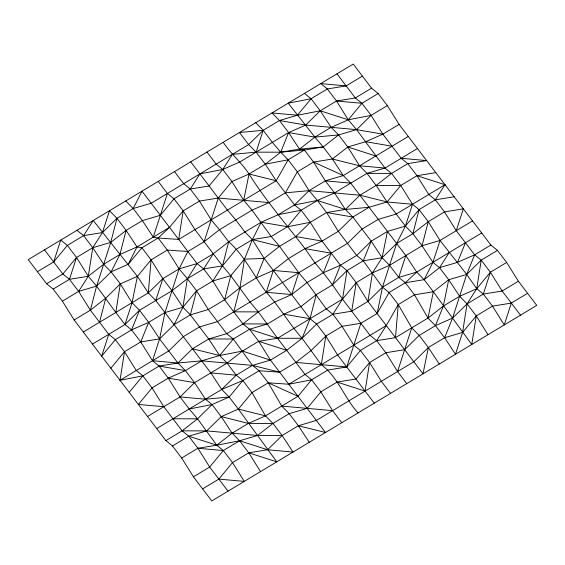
<?xml version="1.0" encoding="UTF-8"?>
<svg xmlns="http://www.w3.org/2000/svg" width="565" height="565" viewBox="0 0 565 565"><rect width="100%" height="100%" fill="white"/><g stroke="black" fill="none" stroke-linecap="round" stroke-linejoin="round"><path stroke-width="0.85" d="M76.995 230.287L83.592 235.633L92.766 247.703L103.663 264.251L111.121 271.836L120.296 283.898L132.055 302.685L139.513 310.27L148.687 322.34L159.584 338.887L177.933 363.02L185.391 370.605L194.565 382.667L205.462 399.215L212.059 404.561L221.24 416.631L232.13 433.178L239.588 440.764L248.762 452.826L276.772 461.838L238.345 409.088L229.171 397.026L221.713 389.44L210.816 372.893L155.756 300.495L148.305 292.91L151.074 259.858L141.9 247.795L137.02 246.933L119.914 254.469L103.663 264.251L88.274 276.271L78.627 291.392L62.376 301.173L53.202 289.103L46.605 283.757L28.25 259.625L353.224 64.05L371.579 88.182L378.176 93.522L387.35 105.591L399.109 124.378L490.872 245.041L497.461 250.387L506.643 262.45L518.395 281.243L536.75 305.375L211.776 500.95L193.421 476.818L181.669 458.031L172.487 445.969L165.891 440.622L74.128 319.96L62.376 301.173M181.669 458.031L197.912 448.25L216.741 445.199L232.13 433.178L248.381 423.397L265.494 415.861L297.988 396.298L311.654 379.8L327.905 370.019L346.733 366.968L360.399 350.462L376.65 340.688L395.479 337.63L398.254 304.577L389.073 292.515L382.477 287.168L363.267 260.797L356.67 255.451L338.322 231.318L326.563 212.532L317.389 200.462L309.069 190.638L297.31 171.852L288.136 159.782L280.678 152.197L272.365 142.373L263.191 130.303L255.733 122.718M202.602 488.887L218.846 479.106L244.271 481.394L232.519 462.608L223.337 450.538L216.741 445.199L197.531 418.82L189.219 408.996L180.037 396.934L168.285 378.14L159.104 366.078L152.508 360.731L140.756 341.945L131.574 329.875L124.978 324.536L115.804 312.466L120.296 283.898L137.408 276.363L151.074 259.858L167.325 250.083L187.87 251.503L204.12 241.728L219.51 229.708L252.004 210.152L269.117 202.609L285.367 192.835L309.069 190.638L359.919 195.215L387.067 201.98L412.492 204.269L419.089 209.615L428.263 221.678L440.022 240.464L466.69 274.428L476.726 288.729L483.322 294.075L492.496 306.145L504.255 324.932L511.325 303.087L527.576 293.306M481.691 232.978L416.695 272.09L405.324 282.733L389.073 292.515L377.13 313.497L360.88 323.272L342.051 326.33L325.8 336.111L311.273 350.371L295.883 362.391L279.633 372.166L252.491 365.4L201.641 360.823L177.933 363.02L159.104 366.078L142.86 375.852L120.013 380.287L124.505 351.72L115.331 339.657L108.734 334.311L90.379 310.178L78.627 291.392L69.446 279.322L62.849 273.983L44.501 249.85M125.741 200.956L133.199 208.541L142.373 220.604L153.27 237.152L158.151 238.013L178.695 239.44L183.187 210.872L174.013 198.809L167.417 193.463L158.242 181.393M358.012 412.944C344.41 397.901 337.87 376.996 321.308 364.679L325.8 336.111L316.626 324.042L310.03 318.702L264.145 258.367L252.393 239.581L244.935 231.996L235.76 219.926L227.441 210.102L190.737 161.837M520.499 315.15L502.151 291.017L490.392 272.231L481.218 260.168L474.621 254.822L456.266 230.69L463.342 208.845L444.514 211.903L428.263 221.678L412.874 233.698L396.623 243.48L382.095 257.739L363.267 260.797L347.016 270.571L342.524 299.139L332.877 314.267L316.626 324.042L302.098 338.301L286.709 350.321L270.458 360.103L252.491 365.4L236.241 375.181L221.713 389.44L156.717 428.553M206.988 152.056L216.162 164.125L222.758 169.472L231.933 181.535L243.692 200.321L252.004 210.152L271.221 236.523L279.534 246.347L298.751 272.718L307.063 282.549L326.28 308.921L332.877 314.267L351.705 311.209L356.197 282.641L347.016 270.571L340.42 265.232L322.071 241.1L310.312 222.306L301.138 210.244L294.542 204.897L276.186 180.765L265.289 164.217L256.115 152.155L248.656 144.569L239.482 132.5L263.191 130.303L279.435 120.529L297.409 115.232L320.249 110.797L336.5 101.015L355.329 97.957L371.579 88.182M511.325 303.087L492.496 306.145L476.246 315.92L462.58 332.425L444.613 337.722L428.362 347.496L423.008 373.825L367.949 301.428L372.441 272.86L382.095 257.739L387.449 231.41L405.416 226.113L419.089 209.615L435.333 199.833L454.161 196.775M332.877 314.267L342.051 326.33L353.803 345.116L360.399 350.462L369.581 362.532L365.089 391.1L337.079 382.088L320.835 391.87L307.162 408.368L289.195 413.665L272.944 423.446L257.555 435.467L239.588 440.764L216.741 445.199L188.738 436.187L182.142 430.841L163.793 406.708L152.034 387.922L142.86 375.852L136.264 370.513L124.505 351.72L140.756 341.945L159.584 338.887L174.112 324.628L190.363 314.846L208.33 309.549L224.58 299.768L239.97 287.755L256.213 277.973L273.326 270.43L288.715 258.417L304.959 248.635L322.071 241.1L338.322 231.318L352.85 217.059L369.093 207.277L387.067 201.98L400.733 185.482L416.984 175.701L435.813 172.643M497.461 250.387L481.218 260.168L476.726 288.729L467.071 303.857L452.544 318.116L435.431 325.652L419.188 335.433L404.653 349.693L385.824 352.751L369.581 362.532L355.908 379.03L337.079 382.088M304.478 93.387L311.075 98.727L320.249 110.797L331.147 127.344L338.605 134.929L347.779 146.992L359.538 165.785L366.989 173.37L376.17 185.433L387.067 201.98L405.416 226.113L412.874 233.698L422.048 245.768L432.945 262.315L439.542 267.655L448.716 279.724L459.613 296.272L467.071 303.857L476.246 315.92L471.754 344.488L433.327 291.745L424.153 279.675L416.695 272.09L405.804 255.542L350.745 183.145L343.287 175.56L332.389 159.012L323.215 146.949L314.896 137.118L288.228 103.162L311.075 98.727L327.326 88.952L346.154 85.894L362.398 76.113M37.424 271.694L53.675 261.913L67.341 245.415L83.592 235.633L93.246 220.512L137.408 276.363L132.055 302.685L124.978 324.536L92.483 344.092M243.692 200.321L249.045 173.999L265.289 164.217L280.678 152.197L299.507 149.139L323.215 146.949L338.605 134.929L356.572 129.632L382.858 134.159L399.109 124.378M377.13 313.497L382.477 287.168L396.623 243.48L405.416 226.113L412.492 204.269L400.733 185.482L391.559 173.413L384.963 168.066L356.572 129.632L348.259 119.801L336.5 101.015L327.326 88.952L320.729 83.606L346.154 85.894M395.479 337.63L427.98 318.067L433.327 291.745L448.716 279.724L466.69 274.428L481.218 260.168M448.716 279.724L443.37 306.046L435.431 325.652L444.613 337.722L455.503 354.269L462.58 332.425L467.071 303.857L483.322 294.075L502.151 291.017L518.395 281.243M74.128 319.96L90.379 310.178L96.594 286.095L110.74 242.406L116.948 218.316L133.199 208.541L151.166 203.238L248.656 144.569L263.191 130.303L256.115 152.155L232.413 154.344L222.758 169.472L209.092 185.97L190.264 189.028L174.013 198.809L160.347 215.307L142.373 220.604L126.129 230.386L110.74 242.406L92.766 247.703L76.522 257.478L62.849 273.983L46.605 283.757M99.553 322.248L105.768 298.158L120.296 283.898M115.804 312.466L96.594 286.095L88.274 276.271L92.766 247.703L102.42 232.575L109.497 210.731L116.948 218.316L126.129 230.386L119.914 254.469L111.121 271.836L96.594 286.095L78.627 291.392M193.421 476.818L209.672 467.043L223.337 450.538L239.588 440.764L267.591 449.768L293.016 452.057L282.126 435.509L272.944 423.446L265.494 415.861L252.011 392.59L242.837 380.52L236.241 375.181L227.066 363.111L219.608 355.526L208.711 338.979L190.363 314.846L196.571 290.763L212.821 280.982L230.788 275.685L244.461 259.187L252.393 239.581L261.185 222.215L278.291 214.679L294.542 204.897L309.069 190.638L325.32 180.857L343.287 175.56L408.283 136.447M369.093 207.277L345.392 209.474L326.563 212.532L310.312 222.306L287.472 226.742L261.185 222.215L228.684 241.771L222.476 265.861L212.821 280.982L224.58 299.768L242.929 323.9L249.525 329.247L258.699 341.317L270.458 360.103L325.518 432.5L298.369 425.735L289.195 413.665L281.737 406.08L268.262 382.809L259.088 370.746L252.491 365.4L233.274 339.028L226.678 333.682L208.33 309.549L196.571 290.763L187.396 278.693L179.077 268.869L167.325 250.083L158.151 238.013L141.9 247.795L128.227 264.293L111.121 271.836M224.58 299.768L230.788 275.685L222.476 265.861L194.946 229.658L183.187 210.872L199.438 201.091L218.267 198.032L269.117 202.609M321.308 364.679L302.098 338.301L310.03 318.702L316.245 294.612L332.488 284.831L347.016 270.571M412.874 233.698L419.089 209.615M147.543 416.49L180.037 396.934L194.565 382.667L227.066 363.111L242.456 351.091L258.699 341.317L277.528 338.258L342.524 299.139L356.197 282.641L372.441 272.86L389.553 265.324L422.048 245.768L428.263 221.678M53.675 261.913L60.745 240.069L67.341 245.415L76.522 257.478L88.274 276.271L69.446 279.322L53.202 289.103M69.446 279.322L76.522 257.478M108.734 334.311L101.658 356.155L115.331 339.657L131.574 329.875L148.687 322.34L164.938 312.558L182.905 307.261L196.571 290.763M153.27 237.152L167.417 193.463M155.756 300.495L162.833 278.651L179.077 268.869L197.051 263.572L213.295 253.791L228.684 241.771C244.758 255.818 253.53 275.543 266.249 292.282C279.569 306.562 289.103 323.787 302.098 338.301L277.528 338.258L249.525 329.247L233.274 339.028L219.608 355.526L201.641 360.823L185.391 370.605L168.285 378.14L152.034 387.922L138.369 404.42L163.793 406.708M204.12 241.728L218.267 198.032L231.933 181.535L249.045 173.999L276.186 180.765L288.136 159.782L304.387 150.008L323.215 146.949M360.88 323.272L346.733 366.968L295.883 362.391M351.705 311.209L367.949 301.428L382.477 287.168L398.728 277.387L405.804 255.542M406.758 383.607L397.583 371.537L411.73 327.848L398.254 304.577L414.498 294.803L433.327 291.745M472.517 220.908L440.022 240.464L432.945 262.315L424.153 279.675L405.324 282.733L398.728 277.387L389.553 265.324L382.095 257.739L371.198 241.191L352.85 217.059L345.392 209.474L334.494 192.926L325.32 180.857L313.561 162.07L304.387 150.008L299.507 149.139L288.616 132.591L279.435 120.529L271.984 112.944L297.409 115.232L311.075 98.727M483.322 294.075L490.392 272.231L506.643 262.45M131.574 329.875L139.513 310.27L172.007 290.714L187.396 278.693L203.647 268.919L222.476 265.861L236.142 249.356L252.393 239.581L271.221 236.523L287.472 226.742L301.138 210.244L317.389 200.462L334.494 192.926L366.989 173.37L384.963 168.066L417.457 148.51M140.756 341.945L148.687 322.34M256.115 152.155L280.678 152.197L288.616 132.591L305.721 125.056L320.249 110.797L348.259 119.801L371.099 115.373L387.35 105.591M256.213 277.973L264.145 258.367L279.534 246.347L295.785 236.566L310.312 222.306M187.87 251.503L179.077 268.869L164.938 312.558L159.584 338.887L152.508 360.731L177.933 363.02L192.467 348.76L208.711 338.979L226.678 333.682L242.929 323.9L258.318 311.887L274.569 302.106L291.674 294.57L307.063 282.549L323.314 272.768L331.245 253.162L304.959 248.635C286.067 223.959 265.536 200.434 249.045 173.999C241.509 162.501 230.767 153.779 223.232 142.281M397.583 371.537L385.824 352.751L376.65 340.688L370.054 335.342L342.524 299.139L332.488 284.831L340.42 265.232L356.67 255.451L371.198 241.191L387.449 231.41M363.267 260.797L371.198 241.191M424.153 279.675L439.542 267.655L457.509 262.358L465.447 242.752M490.872 245.041L474.621 254.822L466.69 274.428L452.544 318.116L444.613 337.722M133.199 208.541L141.992 191.175L197.051 263.572L203.647 268.919L212.821 280.982M128.227 264.293L137.02 246.933L169.521 227.37L183.187 210.872M174.112 324.628L182.905 307.261L187.396 278.693L197.051 263.572M285.367 192.835L297.31 171.852L313.561 162.07L332.389 159.012L359.538 165.785L384.963 168.066M376.65 340.688L386.305 325.56L398.254 304.577M228.684 241.771L219.51 229.708L211.197 219.884L199.438 201.091L190.264 189.028L199.911 173.9L222.758 169.472L239.864 161.929L288.616 132.591L314.896 137.118L338.605 134.929M203.647 268.919L213.295 253.791M456.266 230.69L444.514 211.903L435.333 199.833L444.987 184.713L416.984 175.701L407.803 163.638L401.207 158.292L382.858 134.159L371.099 115.373L361.925 103.303L355.329 97.957L336.973 73.824M439.542 267.655L449.196 252.534M110.839 368.225L124.505 351.72M378.176 93.522L361.925 103.303L348.259 119.801L331.147 127.344L314.896 137.118L299.507 149.139M129.187 392.357L142.86 375.852M189.219 408.996L212.059 404.561L229.171 397.026L242.837 380.52L259.088 370.746L279.633 372.166M172.487 445.969L188.738 436.187L206.705 430.89L221.24 416.631L238.345 409.088L252.011 392.59L268.262 382.809L288.814 384.235L311.654 379.8L320.835 391.87L332.587 410.656L341.769 422.719M218.846 479.106L232.519 462.608L248.762 452.826L267.591 449.768L282.126 435.509L298.369 425.735L316.344 420.431L413.834 361.762L428.362 347.496L419.188 335.433L411.73 327.848M490.392 272.231L476.726 288.729L459.613 296.272L443.37 306.046L427.98 318.067L435.431 325.652M116.948 218.316L102.42 232.575L83.592 235.633M83.309 332.022L148.305 292.91L162.833 278.651L151.074 259.858M124.978 324.536L139.513 310.27M371.099 115.373L356.572 129.632L305.721 125.056L279.435 120.529M165.891 440.622L182.142 430.841L197.531 418.82L212.059 404.561M158.151 238.013L169.521 227.37M90.379 310.178L105.768 298.158M332.389 159.012L347.779 146.992L365.746 141.695L382.858 134.159M294.542 204.897L317.389 200.462L345.392 209.474L359.919 195.215L376.17 185.433L391.559 173.413L407.803 163.638L426.632 160.58L401.207 158.292M316.245 294.612L300.855 306.633L283.743 314.168L267.492 323.95L249.525 329.247M178.695 239.44L276.186 180.765M120.013 380.287L168.758 350.95L183.286 336.691L199.537 326.916L217.504 321.619L347.496 243.381L362.024 229.122L378.275 219.347L396.242 214.05L444.987 184.713M288.814 384.235L386.305 325.56M304.959 248.635L314.995 262.944L323.314 272.768L340.42 265.232M457.509 262.358L474.621 254.822M221.713 389.44L242.837 380.52M422.048 245.768L440.022 240.464M398.728 277.387L416.695 272.09M265.289 164.217L288.136 159.782M278.291 214.679L301.138 210.244M280.678 152.197L304.387 150.008M229.171 397.026L205.462 399.215L180.037 396.934M264.145 258.367L244.461 259.187L239.97 287.755L233.755 311.838L258.318 311.887L277.528 338.258L305.058 374.454L311.654 379.8M366.989 173.37L391.559 173.413M376.17 185.433L400.733 185.482M242.929 323.9L267.492 323.95M208.711 338.979L233.274 339.028M172.968 418.778L197.531 418.82M272.944 423.446L248.381 423.397L221.24 416.631M182.142 430.841L206.705 430.89L257.555 435.467L282.126 435.509M336.5 101.015L361.925 103.303M325.32 180.857L350.745 183.145M210.816 372.893L236.241 375.181M281.737 406.08L332.587 410.656M188.738 436.187L197.912 448.25L223.337 450.538M365.746 141.695L392.032 146.222M326.563 212.532L352.85 217.059M295.785 236.566L322.071 241.1M283.743 314.168L310.03 318.702M159.104 366.078L185.391 370.605M168.285 378.14L194.565 382.667M252.393 239.581L279.534 246.347M192.467 348.76L219.608 355.526L242.456 351.091L270.458 360.103M238.345 409.088L265.494 415.861M347.779 146.992L375.782 156.004M258.699 341.317L286.709 350.321M313.561 162.07L343.287 175.56M268.262 382.809L297.988 396.298M435.333 199.833L428.736 194.487L416.984 175.701M190.264 189.028L183.667 183.681L174.486 171.619M190.363 314.846L182.905 307.261L172.007 290.714L162.833 278.651M258.318 311.887L250.005 302.056L230.788 275.685M405.324 282.733L414.498 294.803L427.98 318.067M323.314 272.768L332.488 284.831M390.514 393.381L381.333 381.318L369.581 362.532M374.263 403.163L337.559 354.898L325.8 336.111M228.027 491.176L209.672 467.043L197.912 448.25M428.362 347.496L439.259 364.044M298.369 425.735L309.267 442.282M126.129 230.386L137.02 246.933M137.408 276.363L148.305 292.91M476.246 315.92L488.005 334.713M356.197 282.641L367.949 301.428M248.762 452.826L260.522 471.613M273.326 270.43L266.249 292.282L291.674 294.57L298.751 272.718L273.326 270.43"/></g></svg>
